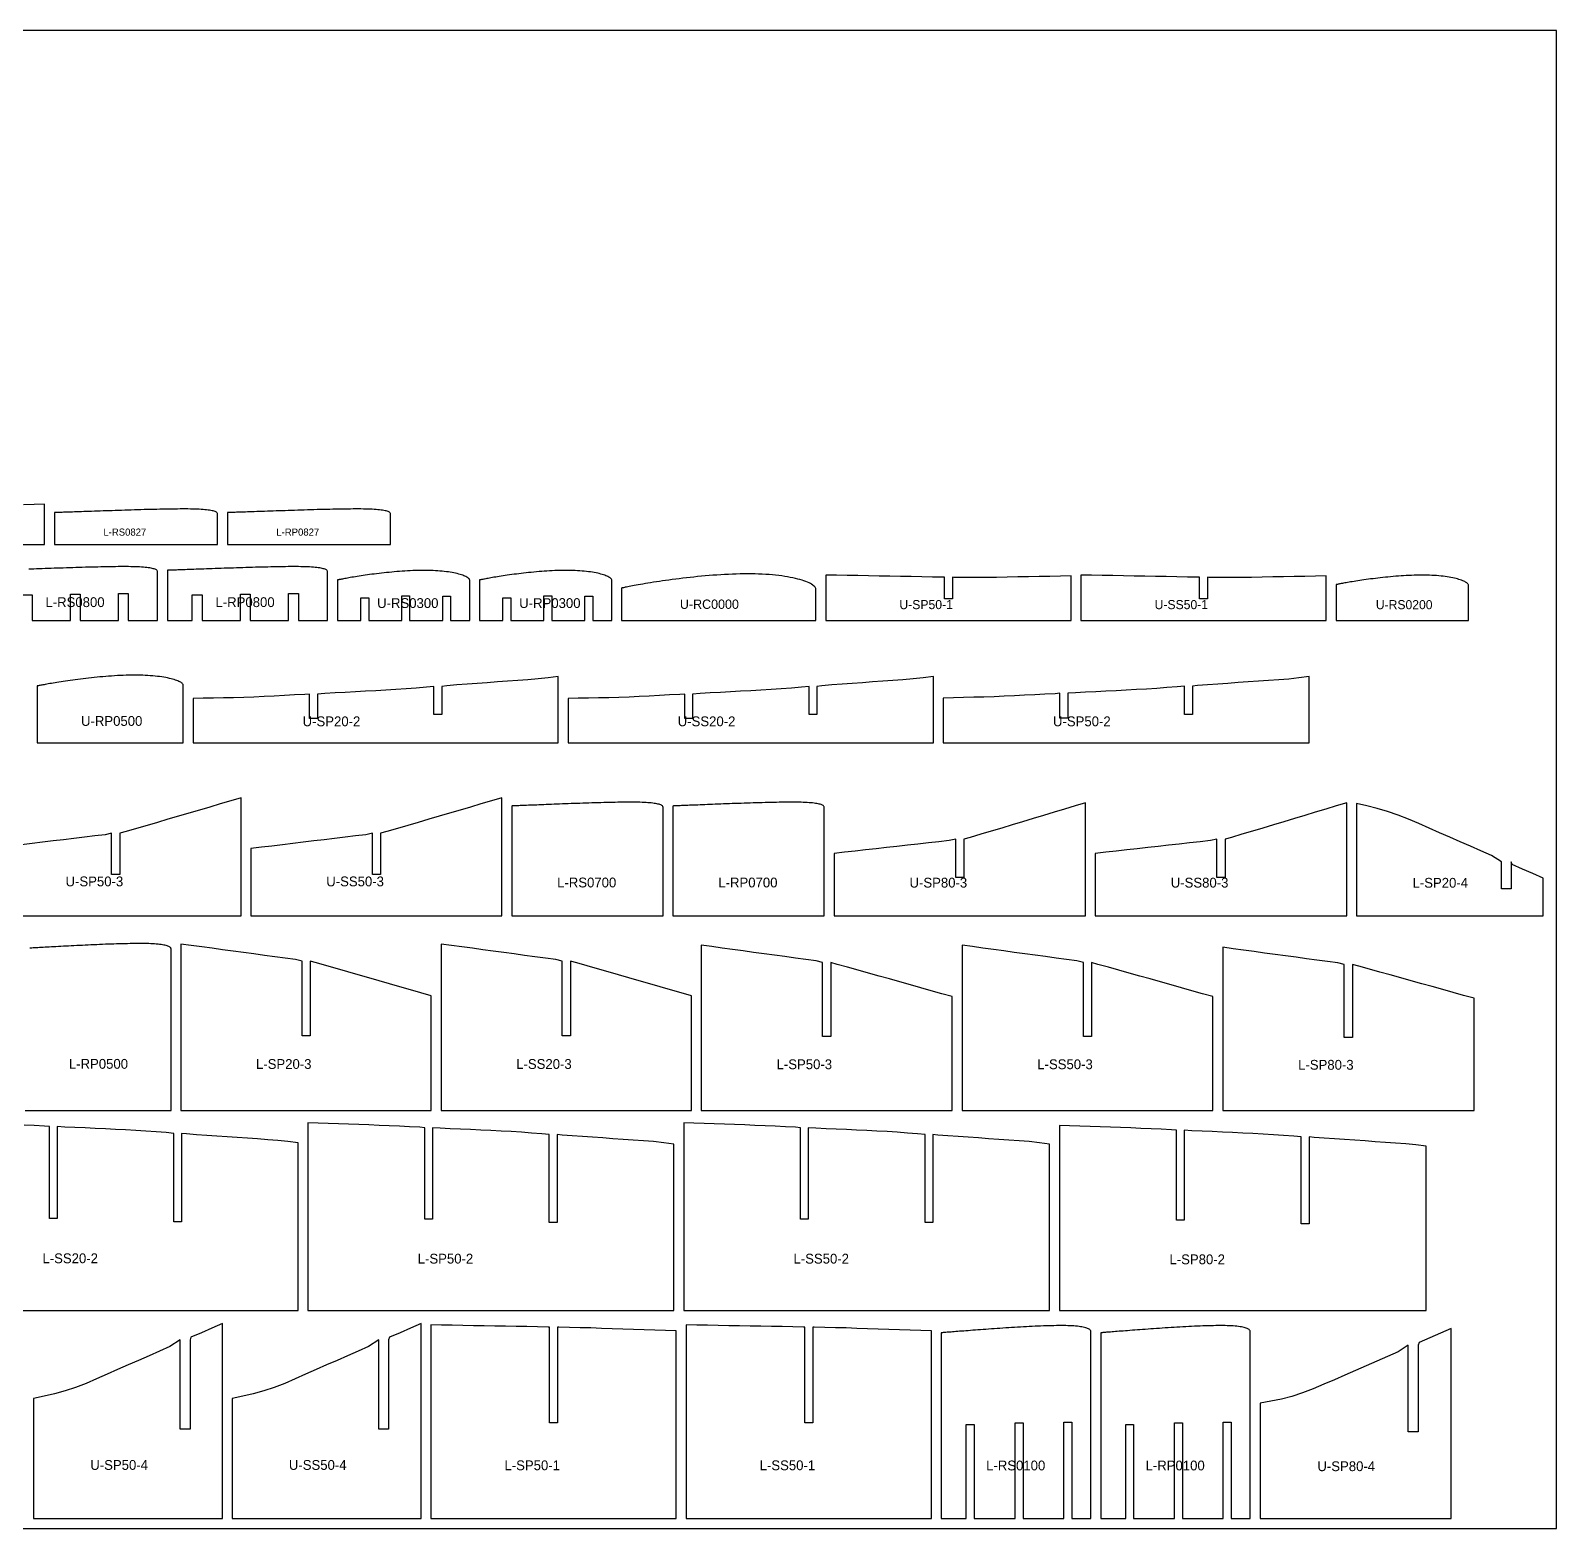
# Model space of a CAD drawing. Header units: millimetres. Extents: x 0 to 2440, y 0 to 1220.
# Drawn here: x 1197 to 2440, y 0 to 1220 of the extents above; entities that cross this region are included whole.
import ezdxf

# ---------------------------------------------------------------- set-up
doc = ezdxf.new("R2010")
doc.units = ezdxf.units.MM
for name, color, linetype in [('CUT', 7, 'CONTINUOUS'), ('LABEL', 1, 'CONTINUOUS'), ('SHEET', 8, 'CONTINUOUS')]:
    doc.layers.add(name, color=color, linetype=linetype)

msp = doc.modelspace()

# ---------------------------------------------------------------- linework, layer by layer
at = {"layer": 'CUT'}
for points in [[(1012.121, 801.355), (1208.833, 801.355), (1208.833, 834.226), (1200.28, 833.998), (1191.727, 833.77)], [(1190.6, 760.341), (1198.711, 760.341), (1198.711, 739.469), (1229.82, 739.469), (1229.82, 761.02), (1237.841, 761.02), (1237.841, 739.469), (1269.04, 739.469), (1269.04, 761.417), (1276.972, 761.417), (1276.972, 739.469), (1300.821, 739.469), (1300.821, 779.378), (1300.737, 779.724), (1300.551, 780.055), (1300.262, 780.369), (1299.873, 780.668), (1299.382, 780.951), (1298.793, 781.218), (1298.104, 781.468), (1297.319, 781.703), (1296.437, 781.921), (1295.461, 782.123), (1294.393, 782.309), (1293.233, 782.479), (1291.985, 782.633), (1290.649, 782.772), (1289.229, 782.894), (1287.726, 783.002), (1286.144, 783.094), (1284.483, 783.172), (1282.748, 783.236), (1280.94, 783.286), (1279.062, 783.324), (1277.118, 783.349), (1275.11, 783.362), (1273.042, 783.365), (1270.915, 783.358), (1268.735, 783.341), (1266.503, 783.316), (1264.223, 783.285), (1261.899, 783.246), (1259.533, 783.203), (1257.131, 783.155), (1254.694, 783.105), (1252.227, 783.051), (1249.734, 782.997), (1247.209, 782.941), (1244.659, 782.88), (1242.093, 782.813), (1239.517, 782.742), (1236.935, 782.666), (1234.349, 782.587), (1231.765, 782.505), (1229.187, 782.421), (1226.617, 782.335), (1224.061, 782.248), (1221.523, 782.16), (1219.006, 782.073), (1216.515, 781.985), (1214.053, 781.899), (1211.624, 781.813), (1209.233, 781.728), (1206.882, 781.645), (1204.576, 781.563), (1202.318, 781.484), (1200.113, 781.406), (1197.963, 781.33), (1195.871, 781.256)], [(1164.579, 498.977), (1368.885, 498.977), (1368.885, 595.038), (1360.372, 592.556), (1351.859, 590.069), (1343.347, 587.581), (1334.834, 585.09), (1326.321, 582.594), (1317.808, 580.098), (1309.296, 577.597), (1300.783, 575.102), (1292.27, 572.618), (1283.757, 570.131), (1275.245, 567.643), (1270.055, 566.257), (1270.055, 532.617), (1263.41, 532.617), (1263.41, 566.257), (1258.219, 565.056), (1249.707, 564.037), (1241.194, 563.016), (1232.681, 561.992), (1224.168, 560.967), (1215.656, 559.939), (1207.143, 558.909), (1198.63, 557.878), (1190.118, 556.843)], [(1192.911, 340.403), (1311.788, 340.403), (1311.788, 472.079), (1311.705, 472.443), (1311.529, 472.792), (1311.261, 473.124), (1310.9, 473.441), (1310.448, 473.743), (1309.906, 474.028), (1309.274, 474.296), (1308.554, 474.549), (1307.747, 474.785), (1306.854, 475.005), (1305.877, 475.208), (1304.818, 475.395), (1303.678, 475.565), (1302.46, 475.719), (1301.165, 475.857), (1299.795, 475.978), (1298.352, 476.084), (1296.839, 476.174), (1295.259, 476.249), (1293.613, 476.309), (1291.903, 476.355), (1290.134, 476.387), (1288.307, 476.406), (1286.424, 476.412), (1284.49, 476.407), (1282.506, 476.392), (1280.476, 476.366), (1278.403, 476.332), (1276.289, 476.289), (1274.138, 476.239), (1271.953, 476.183), (1269.737, 476.122), (1267.493, 476.057), (1265.226, 475.989), (1262.928, 475.918), (1260.606, 475.839), (1258.271, 475.755), (1255.926, 475.664), (1253.574, 475.568), (1251.22, 475.467), (1248.867, 475.363), (1246.519, 475.256), (1244.18, 475.147), (1241.852, 475.035), (1239.541, 474.923), (1237.249, 474.809), (1234.979, 474.695), (1232.737, 474.582), (1230.525, 474.469), (1228.346, 474.357), (1226.205, 474.246), (1224.104, 474.137), (1222.047, 474.029), (1220.037, 473.924), (1218.078, 473.821), (1216.172, 473.72), (1214.323, 473.622), (1212.534, 473.526), (1210.807, 473.434), (1209.146, 473.344), (1207.552, 473.258), (1206.03, 473.176), (1204.58, 473.096), (1203.206, 473.021), (1201.909, 472.949), (1200.692, 472.882), (1199.557, 472.819), (1198.506, 472.76), (1197.541, 472.705), (1196.662, 472.655)], [(1117.825, 177.56), (1415.267, 177.56), (1415.267, 314.009), (1407.004, 315.057), (1398.742, 316.05), (1390.48, 316.66), (1382.217, 317.243), (1373.955, 317.825), (1365.693, 318.408), (1357.431, 318.989), (1349.168, 319.57), (1340.906, 320.151), (1332.644, 320.721), (1324.382, 321.291), (1320.373, 321.787), (1320.373, 249.674), (1313.992, 249.674), (1313.992, 321.787), (1307.857, 322.431), (1299.595, 323), (1291.332, 323.569), (1283.07, 324.125), (1274.808, 324.568), (1266.546, 324.992), (1258.283, 325.385), (1250.021, 325.777), (1241.759, 326.169), (1233.497, 326.561), (1225.234, 326.953), (1219.099, 327.395), (1219.099, 252.478), (1212.718, 252.478), (1212.718, 327.395), (1208.71, 327.737), (1200.447, 328.129), (1192.185, 328.521)]]:
    msp.add_lwpolyline(points, dxfattribs=at)
for points in [[(1216.833, 801.355), (1349.678, 801.355), (1349.678, 826.355), (1349.593, 826.703), (1349.404, 827.034), (1349.11, 827.35), (1348.714, 827.649), (1348.215, 827.932), (1347.615, 828.2), (1346.914, 828.45), (1346.115, 828.685), (1345.217, 828.903), (1344.224, 829.105), (1343.136, 829.29), (1341.955, 829.46), (1340.684, 829.613), (1339.325, 829.75), (1337.879, 829.872), (1336.349, 829.978), (1334.737, 830.069), (1333.046, 830.146), (1331.279, 830.209), (1329.438, 830.258), (1327.526, 830.294), (1325.546, 830.317), (1323.501, 830.329), (1321.395, 830.33), (1319.229, 830.322), (1317.009, 830.304), (1314.736, 830.278), (1312.414, 830.245), (1310.047, 830.206), (1307.638, 830.162), (1305.191, 830.113), (1302.71, 830.062), (1300.197, 830.008), (1297.658, 829.954), (1295.087, 829.898), (1292.49, 829.836), (1289.878, 829.77), (1287.254, 829.698), (1284.624, 829.622), (1281.992, 829.543), (1279.36, 829.461), (1276.735, 829.378), (1274.118, 829.292), (1271.516, 829.206), (1268.931, 829.119), (1266.368, 829.032), (1263.831, 828.945), (1261.325, 828.859), (1258.851, 828.774), (1256.416, 828.69), (1254.023, 828.608), (1251.675, 828.527), (1249.376, 828.448), (1247.13, 828.371), (1244.941, 828.297), (1242.812, 828.224), (1240.746, 828.154), (1238.747, 828.086), (1236.818, 828.021), (1234.962, 827.958), (1233.182, 827.898), (1231.481, 827.84), (1229.862, 827.785), (1228.327, 827.733), (1226.879, 827.683), (1225.52, 827.637), (1224.253, 827.593), (1223.079, 827.553), (1222.001, 827.516), (1221.02, 827.481), (1220.138, 827.451), (1219.356, 827.423), (1218.676, 827.399), (1218.099, 827.379), (1217.625, 827.362), (1217.255, 827.349), (1216.991, 827.34), (1216.833, 827.334)], [(1357.678, 801.355), (1490.524, 801.355), (1490.524, 826.355), (1490.439, 826.703), (1490.249, 827.034), (1489.956, 827.35), (1489.56, 827.649), (1489.061, 827.932), (1488.46, 828.2), (1487.76, 828.45), (1486.96, 828.685), (1486.063, 828.903), (1485.069, 829.105), (1483.982, 829.29), (1482.801, 829.46), (1481.53, 829.613), (1480.17, 829.75), (1478.724, 829.872), (1477.194, 829.978), (1475.583, 830.069), (1473.892, 830.146), (1472.125, 830.209), (1470.284, 830.258), (1468.372, 830.294), (1466.392, 830.317), (1464.347, 830.329), (1462.24, 830.33), (1460.075, 830.322), (1457.854, 830.304), (1455.581, 830.278), (1453.259, 830.245), (1450.892, 830.206), (1448.484, 830.162), (1446.037, 830.113), (1443.555, 830.062), (1441.043, 830.008), (1438.504, 829.954), (1435.933, 829.898), (1433.335, 829.836), (1430.723, 829.77), (1428.1, 829.698), (1425.47, 829.622), (1422.837, 829.543), (1420.206, 829.461), (1417.58, 829.378), (1414.964, 829.292), (1412.362, 829.206), (1409.777, 829.119), (1407.214, 829.032), (1404.677, 828.945), (1402.17, 828.859), (1399.697, 828.774), (1397.262, 828.69), (1394.868, 828.608), (1392.52, 828.527), (1390.222, 828.448), (1387.976, 828.371), (1385.787, 828.297), (1383.657, 828.224), (1381.591, 828.154), (1379.592, 828.086), (1377.663, 828.021), (1375.807, 827.958), (1374.027, 827.898), (1372.327, 827.84), (1370.707, 827.785), (1369.173, 827.733), (1367.725, 827.683), (1366.366, 827.637), (1365.099, 827.593), (1363.925, 827.553), (1362.847, 827.516), (1361.866, 827.481), (1360.984, 827.451), (1360.202, 827.423), (1359.522, 827.399), (1358.944, 827.379), (1358.47, 827.362), (1358.101, 827.349), (1357.837, 827.34), (1357.678, 827.334)], [(1308.821, 739.469), (1329.065, 739.469), (1329.065, 760.341), (1337.176, 760.341), (1337.176, 739.469), (1368.286, 739.469), (1368.286, 761.02), (1376.307, 761.02), (1376.307, 739.469), (1407.505, 739.469), (1407.505, 761.417), (1415.438, 761.417), (1415.438, 739.469), (1439.287, 739.469), (1439.287, 779.378), (1439.202, 779.724), (1439.016, 780.055), (1438.728, 780.369), (1438.338, 780.668), (1437.848, 780.951), (1437.258, 781.218), (1436.569, 781.468), (1435.784, 781.703), (1434.902, 781.921), (1433.926, 782.123), (1432.858, 782.309), (1431.698, 782.479), (1430.45, 782.633), (1429.115, 782.772), (1427.694, 782.894), (1426.192, 783.002), (1424.609, 783.094), (1422.948, 783.172), (1421.213, 783.236), (1419.405, 783.286), (1417.528, 783.324), (1415.584, 783.349), (1413.576, 783.362), (1411.507, 783.365), (1409.381, 783.358), (1407.2, 783.341), (1404.968, 783.316), (1402.688, 783.285), (1400.364, 783.246), (1397.999, 783.203), (1395.596, 783.155), (1393.159, 783.105), (1390.693, 783.051), (1388.199, 782.997), (1385.674, 782.941), (1383.124, 782.88), (1380.559, 782.813), (1377.983, 782.742), (1375.4, 782.666), (1372.815, 782.587), (1370.23, 782.505), (1367.652, 782.421), (1365.083, 782.335), (1362.527, 782.248), (1359.988, 782.16), (1357.472, 782.073), (1354.98, 781.985), (1352.518, 781.899), (1350.089, 781.813), (1347.698, 781.728), (1345.347, 781.645), (1343.041, 781.563), (1340.784, 781.484), (1338.578, 781.406), (1336.428, 781.33), (1334.337, 781.256), (1332.308, 781.185), (1330.345, 781.116), (1328.45, 781.05), (1326.627, 780.986), (1324.879, 780.924), (1323.208, 780.866), (1321.618, 780.81), (1320.111, 780.756), (1318.689, 780.706), (1317.354, 780.659), (1316.11, 780.614), (1314.957, 780.573), (1313.898, 780.535), (1312.934, 780.5), (1312.068, 780.469), (1311.3, 780.441), (1310.632, 780.416), (1310.065, 780.395), (1309.599, 780.378), (1309.237, 780.365), (1308.977, 780.355), (1308.821, 780.35)], [(1447.287, 739.469), (1466.319, 739.469), (1466.319, 757.882), (1472.724, 757.882), (1472.724, 739.469), (1499.706, 739.469), (1499.706, 759.631), (1506.098, 759.631), (1506.098, 739.469), (1533.092, 739.469), (1533.092, 759.335), (1539.472, 759.335), (1539.472, 739.469), (1554.994, 739.469), (1554.994, 771.981), (1554.989, 772.339), (1554.898, 772.701), (1554.72, 773.064), (1554.457, 773.429), (1554.108, 773.796), (1553.674, 774.164), (1553.156, 774.531), (1552.553, 774.897), (1551.868, 775.261), (1551.1, 775.621), (1550.251, 775.978), (1549.322, 776.328), (1548.314, 776.672), (1547.23, 777.007), (1546.07, 777.333), (1544.837, 777.648), (1543.532, 777.951), (1542.158, 778.24), (1540.716, 778.515), (1539.21, 778.773), (1537.641, 779.015), (1536.012, 779.238), (1534.326, 779.442), (1532.585, 779.626), (1530.793, 779.789), (1528.953, 779.93), (1527.068, 780.05), (1525.14, 780.146), (1523.173, 780.22), (1521.171, 780.27), (1519.137, 780.297), (1517.074, 780.301), (1514.986, 780.281), (1512.876, 780.238), (1510.756, 780.174), (1508.629, 780.092), (1506.49, 779.993), (1504.343, 779.88), (1502.192, 779.751), (1500.039, 779.609), (1497.889, 779.453), (1495.745, 779.285), (1493.609, 779.105), (1491.487, 778.915), (1489.38, 778.714), (1487.293, 778.504), (1485.228, 778.286), (1483.19, 778.06), (1481.18, 777.828), (1479.203, 777.59), (1477.261, 777.348), (1475.358, 777.102), (1473.496, 776.854), (1471.679, 776.603), (1469.908, 776.352), (1468.188, 776.101), (1466.521, 775.851), (1464.908, 775.603), (1463.354, 775.358), (1461.859, 775.118), (1460.427, 774.882), (1459.059, 774.652), (1457.759, 774.43), (1456.526, 774.215), (1455.365, 774.009), (1454.276, 773.813), (1453.26, 773.627), (1452.321, 773.453), (1451.458, 773.291), (1450.673, 773.142), (1449.968, 773.006), (1449.344, 772.885), (1448.8, 772.779), (1448.339, 772.689), (1447.961, 772.614), (1447.666, 772.555), (1447.455, 772.513), (1447.329, 772.488), (1447.287, 772.479)], [(1562.994, 739.469), (1582.027, 739.469), (1582.027, 757.882), (1588.432, 757.882), (1588.432, 739.469), (1615.414, 739.469), (1615.414, 759.631), (1621.806, 759.631), (1621.806, 739.469), (1648.799, 739.469), (1648.799, 759.335), (1655.18, 759.335), (1655.18, 739.469), (1670.702, 739.469), (1670.702, 771.981), (1670.697, 772.339), (1670.605, 772.701), (1670.428, 773.064), (1670.165, 773.429), (1669.816, 773.796), (1669.382, 774.164), (1668.864, 774.531), (1668.261, 774.897), (1667.576, 775.261), (1666.808, 775.621), (1665.959, 775.978), (1665.03, 776.328), (1664.022, 776.672), (1662.938, 777.007), (1661.778, 777.333), (1660.545, 777.648), (1659.24, 777.951), (1657.866, 778.24), (1656.424, 778.515), (1654.918, 778.773), (1653.349, 779.015), (1651.72, 779.238), (1650.034, 779.442), (1648.293, 779.626), (1646.501, 779.789), (1644.661, 779.93), (1642.776, 780.05), (1640.848, 780.146), (1638.881, 780.22), (1636.879, 780.27), (1634.845, 780.297), (1632.782, 780.301), (1630.694, 780.281), (1628.583, 780.238), (1626.464, 780.174), (1624.337, 780.092), (1622.198, 779.993), (1620.051, 779.88), (1617.9, 779.751), (1615.747, 779.609), (1613.597, 779.453), (1611.453, 779.285), (1609.317, 779.105), (1607.195, 778.915), (1605.088, 778.714), (1603.001, 778.504), (1600.936, 778.286), (1598.897, 778.06), (1596.888, 777.828), (1594.911, 777.59), (1592.969, 777.348), (1591.066, 777.102), (1589.204, 776.854), (1587.387, 776.603), (1585.616, 776.352), (1583.896, 776.101), (1582.229, 775.851), (1580.616, 775.603), (1579.062, 775.358), (1577.567, 775.118), (1576.135, 774.882), (1574.767, 774.652), (1573.467, 774.43), (1572.234, 774.215), (1571.073, 774.009), (1569.984, 773.813), (1568.968, 773.627), (1568.029, 773.453), (1567.166, 773.291), (1566.381, 773.142), (1565.676, 773.006), (1565.051, 772.885), (1564.508, 772.779), (1564.047, 772.689), (1563.669, 772.614), (1563.374, 772.555), (1563.163, 772.513), (1563.037, 772.488), (1562.994, 772.479)], [(1678.702, 739.469), (1836.964, 739.469), (1836.964, 764.432), (1836.962, 764.991), (1836.834, 765.555), (1836.579, 766.122), (1836.198, 766.691), (1835.692, 767.263), (1835.06, 767.835), (1834.303, 768.407), (1833.423, 768.977), (1832.42, 769.544), (1831.297, 770.106), (1830.053, 770.66), (1828.692, 771.206), (1827.216, 771.742), (1825.626, 772.264), (1823.925, 772.772), (1822.115, 773.264), (1820.2, 773.736), (1818.183, 774.188), (1816.066, 774.617), (1813.854, 775.022), (1811.549, 775.4), (1809.156, 775.751), (1806.679, 776.072), (1804.121, 776.363), (1801.487, 776.622), (1798.782, 776.849), (1796.01, 777.041), (1793.176, 777.199), (1790.284, 777.322), (1787.34, 777.41), (1784.348, 777.462), (1781.314, 777.479), (1778.243, 777.46), (1775.139, 777.406), (1772.023, 777.319), (1768.895, 777.205), (1765.751, 777.067), (1762.594, 776.905), (1759.431, 776.721), (1756.266, 776.515), (1753.104, 776.289), (1749.951, 776.043), (1746.811, 775.78), (1743.69, 775.5), (1740.592, 775.204), (1737.523, 774.895), (1734.487, 774.573), (1731.49, 774.239), (1728.535, 773.896), (1725.628, 773.544), (1722.773, 773.185), (1719.974, 772.82), (1717.237, 772.45), (1714.564, 772.078), (1711.962, 771.704), (1709.432, 771.331), (1706.98, 770.958), (1704.61, 770.589), (1702.324, 770.224), (1700.127, 769.865), (1698.021, 769.513), (1696.01, 769.171), (1694.098, 768.838), (1692.286, 768.517), (1690.579, 768.209), (1688.977, 767.916), (1687.485, 767.639), (1686.103, 767.378), (1684.835, 767.136), (1683.681, 766.913), (1682.645, 766.71), (1681.726, 766.529), (1680.928, 766.37), (1680.25, 766.235), (1679.694, 766.123), (1679.261, 766.035), (1678.951, 765.972), (1678.765, 765.934), (1678.702, 765.921)], [(1844.964, 739.469), (2044.769, 739.469), (2044.769, 775.782), (2036.082, 775.616), (2027.395, 775.45), (2018.708, 775.285), (2010.021, 775.119), (2001.333, 774.952), (1992.646, 774.785), (1983.959, 774.619), (1975.272, 774.452), (1966.585, 774.418), (1957.898, 774.442), (1949.21, 774.601), (1948.116, 774.681), (1948.116, 757.075), (1941.618, 757.075), (1941.618, 774.681), (1940.523, 774.761), (1931.836, 774.921), (1923.149, 775.082), (1914.462, 775.244), (1905.775, 775.406), (1897.087, 775.568), (1888.4, 775.73), (1879.713, 775.892), (1871.026, 776.056), (1862.339, 776.22), (1853.652, 776.384), (1844.964, 776.55)], [(2052.769, 739.469), (2252.574, 739.469), (2252.574, 775.782), (2243.887, 775.616), (2235.2, 775.45), (2226.513, 775.285), (2217.825, 775.119), (2209.138, 774.952), (2200.451, 774.785), (2191.764, 774.619), (2183.077, 774.452), (2174.39, 774.418), (2165.702, 774.442), (2157.015, 774.601), (2155.921, 774.681), (2155.921, 757.075), (2149.422, 757.075), (2149.422, 774.681), (2148.328, 774.761), (2139.641, 774.921), (2130.954, 775.082), (2122.267, 775.244), (2113.579, 775.406), (2104.892, 775.568), (2096.205, 775.73), (2087.518, 775.892), (2078.831, 776.056), (2070.144, 776.22), (2061.456, 776.384), (2052.769, 776.55)], [(2260.574, 739.469), (2368.36, 739.469), (2368.36, 767.842), (2368.356, 768.209), (2368.267, 768.578), (2368.091, 768.949), (2367.83, 769.323), (2367.483, 769.698), (2367.051, 770.074), (2366.534, 770.45), (2365.933, 770.824), (2365.248, 771.197), (2364.481, 771.567), (2363.633, 771.932), (2362.705, 772.292), (2361.699, 772.645), (2360.615, 772.989), (2359.456, 773.324), (2358.223, 773.648), (2356.918, 773.96), (2355.544, 774.258), (2354.102, 774.542), (2352.595, 774.809), (2351.026, 775.059), (2349.396, 775.291), (2347.709, 775.503), (2345.968, 775.695), (2344.175, 775.866), (2342.333, 776.016), (2340.446, 776.143), (2338.517, 776.247), (2336.549, 776.328), (2334.545, 776.385), (2332.508, 776.419), (2330.443, 776.43), (2328.353, 776.416), (2326.24, 776.38), (2324.119, 776.321), (2321.989, 776.244), (2319.848, 776.152), (2317.699, 776.043), (2315.545, 775.92), (2313.391, 775.782), (2311.238, 775.631), (2309.091, 775.468), (2306.953, 775.292), (2304.828, 775.106), (2302.719, 774.909), (2300.63, 774.702), (2298.563, 774.488), (2296.522, 774.266), (2294.51, 774.037), (2292.53, 773.802), (2290.586, 773.563), (2288.68, 773.32), (2286.816, 773.074), (2284.997, 772.826), (2283.224, 772.577), (2281.502, 772.328), (2279.832, 772.08), (2278.218, 771.834), (2276.661, 771.59), (2275.165, 771.351), (2273.731, 771.117), (2272.362, 770.889), (2271.059, 770.667), (2269.826, 770.453), (2268.663, 770.248), (2267.572, 770.053), (2266.556, 769.868), (2265.615, 769.695), (2264.751, 769.533), (2263.965, 769.385), (2263.259, 769.25), (2262.634, 769.129), (2262.09, 769.024), (2261.628, 768.933), (2261.249, 768.859), (2260.954, 768.8), (2260.743, 768.758), (2260.616, 768.733), (2260.574, 768.725)], [(1202.79, 639.893), (1321.715, 639.893), (1321.715, 686.5), (1321.703, 686.873), (1321.597, 687.249), (1321.396, 687.627), (1321.1, 688.007), (1320.71, 688.388), (1320.226, 688.769), (1319.649, 689.15), (1318.979, 689.53), (1318.218, 689.907), (1317.366, 690.281), (1316.424, 690.65), (1315.395, 691.012), (1314.279, 691.367), (1313.078, 691.713), (1311.794, 692.048), (1310.43, 692.372), (1308.987, 692.682), (1307.467, 692.978), (1305.874, 693.258), (1304.209, 693.521), (1302.475, 693.766), (1300.676, 693.99), (1298.813, 694.194), (1296.892, 694.377), (1294.913, 694.537), (1292.882, 694.674), (1290.8, 694.787), (1288.673, 694.876), (1286.503, 694.94), (1284.293, 694.98), (1282.049, 694.994), (1279.773, 694.982), (1277.469, 694.946), (1275.142, 694.885), (1272.804, 694.8), (1270.456, 694.697), (1268.097, 694.577), (1265.728, 694.441), (1263.354, 694.289), (1260.979, 694.121), (1258.607, 693.94), (1256.242, 693.746), (1253.886, 693.539), (1251.544, 693.32), (1249.221, 693.091), (1246.918, 692.853), (1244.641, 692.606), (1242.392, 692.351), (1240.175, 692.089), (1237.994, 691.822), (1235.853, 691.55), (1233.753, 691.274), (1231.7, 690.995), (1229.695, 690.715), (1227.742, 690.435), (1225.845, 690.155), (1224.006, 689.876), (1222.227, 689.601), (1220.512, 689.328), (1218.864, 689.061), (1217.284, 688.799), (1215.776, 688.545), (1214.341, 688.298), (1212.982, 688.06), (1211.701, 687.832), (1210.499, 687.615), (1209.38, 687.409), (1208.343, 687.217), (1207.391, 687.038), (1206.526, 686.873), (1205.748, 686.724), (1205.059, 686.591), (1204.46, 686.473), (1203.951, 686.373), (1203.534, 686.291), (1203.209, 686.226), (1202.977, 686.18), (1202.837, 686.152), (1202.79, 686.143)], [(1329.715, 639.893), (1627.157, 639.893), (1627.157, 693.844), (1618.895, 692.852), (1610.632, 691.905), (1602.37, 691.271), (1594.108, 690.66), (1585.846, 690.048), (1577.583, 689.435), (1569.321, 688.822), (1561.059, 688.208), (1552.796, 687.594), (1544.534, 686.967), (1536.272, 686.339), (1532.263, 685.791), (1532.263, 662.842), (1525.883, 662.842), (1525.883, 685.791), (1519.747, 685.082), (1511.485, 684.453), (1503.223, 683.824), (1494.96, 683.207), (1486.698, 682.721), (1478.436, 682.256), (1470.173, 681.828), (1461.911, 681.399), (1453.649, 680.969), (1445.387, 680.54), (1437.124, 680.11), (1430.989, 679.625), (1430.989, 659.759), (1424.608, 659.759), (1424.608, 679.625), (1420.6, 679.25), (1412.337, 678.82), (1404.075, 678.389), (1395.813, 677.959), (1387.551, 677.528), (1379.288, 677.109), (1371.026, 676.727), (1362.764, 676.498), (1354.501, 676.403), (1346.239, 676.307), (1337.977, 676.208), (1329.715, 676.098)], [(1635.157, 639.893), (1932.599, 639.893), (1932.599, 693.844), (1924.337, 692.852), (1916.075, 691.905), (1907.813, 691.271), (1899.55, 690.66), (1891.288, 690.048), (1883.026, 689.435), (1874.763, 688.822), (1866.501, 688.208), (1858.239, 687.594), (1849.977, 686.967), (1841.714, 686.339), (1837.705, 685.791), (1837.705, 662.842), (1831.325, 662.842), (1831.325, 685.791), (1825.19, 685.082), (1816.927, 684.453), (1808.665, 683.824), (1800.403, 683.207), (1792.14, 682.721), (1783.878, 682.256), (1775.616, 681.828), (1767.354, 681.399), (1759.091, 680.969), (1750.829, 680.54), (1742.567, 680.11), (1736.431, 679.625), (1736.431, 659.759), (1730.051, 659.759), (1730.051, 679.625), (1726.042, 679.25), (1717.78, 678.82), (1709.518, 678.389), (1701.255, 677.959), (1692.993, 677.528), (1684.731, 677.109), (1676.468, 676.727), (1668.206, 676.498), (1659.944, 676.403), (1651.682, 676.307), (1643.419, 676.208), (1635.157, 676.098)], [(1940.599, 639.893), (2238.599, 639.893), (2238.599, 693.779), (2230.321, 692.742), (2222.043, 691.76), (2213.765, 691.162), (2205.488, 690.592), (2197.21, 690.021), (2188.932, 689.449), (2180.654, 688.878), (2172.377, 688.306), (2164.099, 687.734), (2155.821, 687.153), (2147.543, 686.572), (2143.527, 686.065), (2143.527, 662.979), (2137.135, 662.979), (2137.135, 686.065), (2130.988, 685.408), (2122.71, 684.824), (2114.432, 684.241), (2106.155, 683.668), (2097.877, 683.206), (2089.599, 682.76), (2081.321, 682.346), (2073.044, 681.932), (2064.766, 681.517), (2056.488, 681.102), (2048.21, 680.687), (2042.063, 680.218), (2042.063, 660.056), (2035.671, 660.056), (2035.671, 680.218), (2031.655, 679.856), (2023.377, 679.44), (2015.099, 679.024), (2006.821, 678.608), (1998.544, 678.191), (1990.266, 677.782), (1981.988, 677.398), (1973.71, 677.115), (1965.433, 676.927), (1957.155, 676.738), (1948.877, 676.548), (1940.599, 676.345)], [(1376.885, 498.977), (1581.19, 498.977), (1581.19, 595.038), (1572.677, 592.556), (1564.165, 590.069), (1555.652, 587.581), (1547.139, 585.09), (1538.626, 582.594), (1530.114, 580.098), (1521.601, 577.597), (1513.088, 575.102), (1504.576, 572.618), (1496.063, 570.131), (1487.55, 567.643), (1482.36, 566.257), (1482.36, 532.617), (1475.715, 532.617), (1475.715, 566.257), (1470.525, 565.056), (1462.012, 564.037), (1453.499, 563.016), (1444.986, 561.992), (1436.474, 560.967), (1427.961, 559.939), (1419.448, 558.909), (1410.936, 557.878), (1402.423, 556.843), (1393.91, 555.807), (1385.397, 554.769), (1376.885, 553.727)], [(1589.19, 498.977), (1712.466, 498.977), (1712.466, 587.454), (1712.385, 587.798), (1712.207, 588.127), (1711.933, 588.441), (1711.564, 588.739), (1711.099, 589.022), (1710.541, 589.29), (1709.889, 589.542), (1709.146, 589.778), (1708.312, 589.999), (1707.389, 590.204), (1706.379, 590.393), (1705.283, 590.567), (1704.102, 590.725), (1702.84, 590.867), (1701.498, 590.994), (1700.078, 591.106), (1698.583, 591.204), (1697.014, 591.287), (1695.375, 591.356), (1693.667, 591.411), (1691.894, 591.454), (1690.057, 591.484), (1688.161, 591.502), (1686.207, 591.509), (1684.199, 591.507), (1682.139, 591.494), (1680.032, 591.474), (1677.879, 591.445), (1675.684, 591.411), (1673.45, 591.37), (1671.181, 591.325), (1668.88, 591.275), (1666.551, 591.224), (1664.196, 591.17), (1661.811, 591.114), (1659.402, 591.053), (1656.979, 590.986), (1654.545, 590.913), (1652.105, 590.837), (1649.663, 590.757), (1647.221, 590.673), (1644.785, 590.587), (1642.358, 590.5), (1639.943, 590.411), (1637.545, 590.321), (1635.167, 590.231), (1632.813, 590.14), (1630.487, 590.051), (1628.192, 589.961), (1625.932, 589.873), (1623.711, 589.787), (1621.532, 589.701), (1619.398, 589.617), (1617.314, 589.536), (1615.282, 589.456), (1613.306, 589.378), (1611.389, 589.303), (1609.533, 589.229), (1607.743, 589.159), (1606.02, 589.091), (1604.368, 589.025), (1602.789, 588.962), (1601.286, 588.902), (1599.861, 588.845), (1598.517, 588.791), (1597.256, 588.74), (1596.079, 588.692), (1594.99, 588.648), (1593.989, 588.607), (1593.078, 588.569), (1592.259, 588.535), (1591.533, 588.505), (1590.902, 588.478), (1590.366, 588.456), (1589.926, 588.437), (1589.583, 588.423), (1589.337, 588.413), (1589.19, 588.406)], [(1720.466, 498.977), (1843.742, 498.977), (1843.742, 587.454), (1843.661, 587.798), (1843.483, 588.127), (1843.209, 588.441), (1842.84, 588.739), (1842.375, 589.022), (1841.817, 589.29), (1841.165, 589.542), (1840.422, 589.778), (1839.588, 589.999), (1838.665, 590.204), (1837.655, 590.393), (1836.558, 590.567), (1835.378, 590.725), (1834.116, 590.867), (1832.774, 590.994), (1831.354, 591.106), (1829.859, 591.204), (1828.29, 591.287), (1826.65, 591.356), (1824.943, 591.411), (1823.169, 591.454), (1821.333, 591.484), (1819.437, 591.502), (1817.483, 591.509), (1815.475, 591.507), (1813.415, 591.494), (1811.308, 591.474), (1809.155, 591.445), (1806.96, 591.411), (1804.726, 591.37), (1802.457, 591.325), (1800.156, 591.275), (1797.827, 591.224), (1795.472, 591.17), (1793.087, 591.114), (1790.678, 591.053), (1788.254, 590.986), (1785.821, 590.913), (1783.381, 590.837), (1780.938, 590.757), (1778.497, 590.673), (1776.061, 590.587), (1773.634, 590.5), (1771.219, 590.411), (1768.821, 590.321), (1766.443, 590.231), (1764.089, 590.14), (1761.762, 590.051), (1759.468, 589.961), (1757.208, 589.873), (1754.987, 589.787), (1752.808, 589.701), (1750.674, 589.617), (1748.59, 589.536), (1746.558, 589.456), (1744.582, 589.378), (1742.665, 589.303), (1740.809, 589.229), (1739.019, 589.159), (1737.296, 589.091), (1735.644, 589.025), (1734.065, 588.962), (1732.562, 588.902), (1731.137, 588.845), (1729.793, 588.791), (1728.532, 588.74), (1727.355, 588.692), (1726.266, 588.648), (1725.265, 588.607), (1724.354, 588.569), (1723.535, 588.535), (1722.809, 588.505), (1722.178, 588.478), (1721.641, 588.456), (1721.201, 588.437), (1720.859, 588.423), (1720.613, 588.413), (1720.466, 588.406)], [(1851.742, 498.977), (2056.457, 498.977), (2056.457, 591.029), (2047.927, 588.467), (2039.397, 585.9), (2030.868, 583.332), (2022.338, 580.76), (2013.808, 578.185), (2005.278, 575.608), (1996.748, 573.028), (1988.219, 570.457), (1979.689, 567.904), (1971.159, 565.348), (1962.629, 562.791), (1957.429, 561.441), (1957.429, 530.209), (1950.77, 530.209), (1950.77, 561.441), (1945.57, 560.294), (1937.04, 559.346), (1928.51, 558.396), (1919.98, 557.445), (1911.45, 556.492), (1902.921, 555.538), (1894.391, 554.582), (1885.861, 553.624), (1877.331, 552.665), (1868.801, 551.703), (1860.272, 550.741), (1851.742, 549.777)], [(2064.457, 498.977), (2269.172, 498.977), (2269.172, 591.029), (2260.643, 588.467), (2252.113, 585.9), (2243.583, 583.332), (2235.053, 580.76), (2226.523, 578.185), (2217.994, 575.608), (2209.464, 573.028), (2200.934, 570.457), (2192.404, 567.904), (2183.874, 565.348), (2175.345, 562.791), (2170.144, 561.441), (2170.144, 530.209), (2163.486, 530.209), (2163.486, 561.441), (2158.285, 560.294), (2149.755, 559.346), (2141.225, 558.396), (2132.696, 557.445), (2124.166, 556.492), (2115.636, 555.538), (2107.106, 554.582), (2098.576, 553.624), (2090.047, 552.665), (2081.517, 551.703), (2072.987, 550.741), (2064.457, 549.777)], [(2277.172, 498.977), (2429.201, 498.977), (2429.201, 529.69), (2420.755, 533.391), (2412.309, 537.093), (2403.863, 540.795), (2403.086, 542.873), (2403.086, 520.925), (2395.153, 520.925), (2395.153, 542.873), (2386.971, 548.194), (2378.525, 551.893), (2370.079, 555.592), (2361.633, 559.291), (2353.187, 562.987), (2344.741, 566.684), (2336.295, 570.381), (2327.849, 574.077), (2319.403, 577.772), (2310.957, 581.027), (2302.511, 584.007), (2294.065, 586.506), (2285.618, 588.535), (2277.172, 590.553)], [(1319.788, 340.403), (1523.69, 340.403), (1523.69, 433.879), (1515.194, 436.317), (1506.698, 438.754), (1498.202, 441.187), (1489.706, 443.619), (1481.21, 446.048), (1472.714, 448.476), (1464.218, 450.902), (1455.722, 453.322), (1447.226, 455.734), (1438.731, 458.144), (1430.235, 460.552), (1425.055, 462.021), (1425.055, 401.212), (1418.423, 401.212), (1418.423, 462.021), (1413.243, 463.332), (1404.747, 464.486), (1396.251, 465.64), (1387.755, 466.793), (1379.259, 467.945), (1370.763, 469.096), (1362.267, 470.244), (1353.771, 471.393), (1345.275, 472.537), (1336.78, 473.681), (1328.284, 474.821), (1319.788, 475.961)], [(1531.69, 340.403), (1735.592, 340.403), (1735.592, 433.879), (1727.096, 436.317), (1718.6, 438.754), (1710.104, 441.187), (1701.608, 443.619), (1693.112, 446.048), (1684.616, 448.476), (1676.12, 450.902), (1667.624, 453.322), (1659.128, 455.734), (1650.633, 458.144), (1642.137, 460.552), (1636.957, 462.021), (1636.957, 401.212), (1630.325, 401.212), (1630.325, 462.021), (1625.145, 463.332), (1616.649, 464.486), (1608.153, 465.64), (1599.657, 466.793), (1591.161, 467.945), (1582.665, 469.096), (1574.169, 470.244), (1565.673, 471.393), (1557.177, 472.537), (1548.682, 473.681), (1540.186, 474.821), (1531.69, 475.961)], [(1743.592, 340.403), (1947.896, 340.403), (1947.896, 433.173), (1939.383, 435.574), (1930.871, 437.974), (1922.358, 440.373), (1913.845, 442.771), (1905.333, 445.167), (1896.82, 447.564), (1888.307, 449.958), (1879.794, 452.345), (1871.282, 454.716), (1862.769, 457.086), (1854.256, 459.454), (1849.066, 460.919), (1849.066, 400.661), (1842.421, 400.661), (1842.421, 460.919), (1837.231, 462.232), (1828.718, 463.397), (1820.206, 464.563), (1811.693, 465.729), (1803.18, 466.896), (1794.668, 468.063), (1786.155, 469.231), (1777.642, 470.4), (1769.13, 471.568), (1760.617, 472.737), (1752.104, 473.907), (1743.592, 475.077)], [(1955.896, 340.403), (2160.2, 340.403), (2160.2, 433.173), (2151.687, 435.574), (2143.175, 437.974), (2134.662, 440.373), (2126.149, 442.771), (2117.637, 445.167), (2109.124, 447.564), (2100.611, 449.958), (2092.099, 452.345), (2083.586, 454.716), (2075.073, 457.086), (2066.561, 459.454), (2061.37, 460.919), (2061.37, 400.661), (2054.726, 400.661), (2054.726, 460.919), (2049.535, 462.232), (2041.023, 463.397), (2032.51, 464.563), (2023.997, 465.729), (2015.485, 466.896), (2006.972, 468.063), (1998.459, 469.231), (1989.947, 470.4), (1981.434, 471.568), (1972.921, 472.737), (1964.409, 473.907), (1955.896, 475.077)], [(2168.2, 340.403), (2372.914, 340.403), (2372.914, 431.777), (2364.384, 434.164), (2355.854, 436.549), (2347.324, 438.934), (2338.795, 441.318), (2330.265, 443.702), (2321.735, 446.084), (2313.206, 448.466), (2304.676, 450.835), (2296.146, 453.181), (2287.616, 455.527), (2279.087, 457.87), (2273.886, 459.317), (2273.886, 399.86), (2267.228, 399.86), (2267.228, 459.317), (2262.027, 460.613), (2253.497, 461.762), (2244.968, 462.913), (2236.438, 464.064), (2227.908, 465.217), (2219.378, 466.371), (2210.849, 467.526), (2202.319, 468.682), (2193.789, 469.84), (2185.26, 470.998), (2176.73, 472.158), (2168.2, 473.319)], [(1423.267, 177.56), (1721.264, 177.56), (1721.264, 313.117), (1712.987, 314.14), (1704.709, 315.11), (1696.431, 315.719), (1688.153, 316.302), (1679.876, 316.885), (1671.598, 317.468), (1663.32, 318.051), (1655.043, 318.634), (1646.765, 319.218), (1638.487, 319.79), (1630.209, 320.362), (1626.193, 320.861), (1626.193, 249.211), (1619.801, 249.211), (1619.801, 320.861), (1613.654, 321.508), (1605.376, 322.081), (1597.099, 322.654), (1588.821, 323.215), (1580.543, 323.654), (1572.265, 324.074), (1563.988, 324.46), (1555.71, 324.846), (1547.432, 325.232), (1539.155, 325.618), (1530.877, 326.004), (1524.73, 326.44), (1524.73, 252), (1518.338, 252), (1518.338, 326.44), (1514.321, 326.776), (1506.044, 327.163), (1497.766, 327.549), (1489.488, 327.935), (1481.211, 328.322), (1472.933, 328.703), (1464.655, 329.068), (1456.377, 329.364), (1448.1, 329.597), (1439.822, 329.829), (1431.544, 330.061), (1423.267, 330.306)], [(1729.264, 177.56), (2027.262, 177.56), (2027.262, 313.117), (2018.984, 314.14), (2010.707, 315.11), (2002.429, 315.719), (1994.151, 316.302), (1985.873, 316.885), (1977.596, 317.468), (1969.318, 318.051), (1961.04, 318.634), (1952.763, 319.218), (1944.485, 319.79), (1936.207, 320.362), (1932.191, 320.861), (1932.191, 249.211), (1925.799, 249.211), (1925.799, 320.861), (1919.652, 321.508), (1911.374, 322.081), (1903.096, 322.654), (1894.819, 323.215), (1886.541, 323.654), (1878.263, 324.074), (1869.985, 324.46), (1861.708, 324.846), (1853.43, 325.232), (1845.152, 325.618), (1836.875, 326.004), (1830.728, 326.44), (1830.728, 252), (1824.335, 252), (1824.335, 326.44), (1820.319, 326.776), (1812.041, 327.163), (1803.764, 327.549), (1795.486, 327.935), (1787.208, 328.322), (1778.931, 328.703), (1770.653, 329.068), (1762.375, 329.364), (1754.097, 329.597), (1745.82, 329.829), (1737.542, 330.061), (1729.264, 330.306)], [(2035.262, 177.56), (2333.853, 177.56), (2333.853, 311.345), (2325.559, 312.348), (2317.265, 313.3), (2308.971, 313.894), (2300.676, 314.462), (2292.382, 315.031), (2284.088, 315.6), (2275.794, 316.17), (2267.5, 316.74), (2259.205, 317.31), (2250.911, 317.873), (2242.617, 318.436), (2238.593, 318.927), (2238.593, 248.244), (2232.188, 248.244), (2232.188, 318.927), (2226.029, 319.564), (2217.734, 320.128), (2209.44, 320.693), (2201.146, 321.246), (2192.852, 321.675), (2184.558, 322.085), (2176.263, 322.46), (2167.969, 322.836), (2159.675, 323.212), (2151.381, 323.588), (2143.087, 323.964), (2136.927, 324.388), (2136.927, 250.974), (2130.522, 250.974), (2130.522, 324.388), (2126.498, 324.716), (2118.204, 325.092), (2109.91, 325.469), (2101.616, 325.846), (2093.321, 326.223), (2085.027, 326.594), (2076.733, 326.949), (2068.439, 327.234), (2060.145, 327.453), (2051.85, 327.672), (2043.556, 327.893), (2035.262, 328.134)], [(1199.899, 8), (1353.625, 8), (1353.625, 166.964), (1345.085, 163.215), (1336.544, 159.466), (1328.004, 155.715), (1327.218, 153.608), (1327.218, 80.804), (1319.197, 80.804), (1319.197, 153.608), (1310.923, 148.21), (1302.383, 144.456), (1293.843, 140.702), (1285.302, 136.947), (1276.762, 133.19), (1268.222, 129.432), (1259.681, 125.674), (1251.141, 121.915), (1242.601, 118.154), (1234.06, 114.91), (1225.52, 111.987), (1216.98, 109.623), (1208.44, 107.788), (1199.899, 105.942)], [(1361.625, 8), (1515.351, 8), (1515.351, 166.964), (1506.81, 163.215), (1498.27, 159.466), (1489.73, 155.715), (1488.944, 153.608), (1488.944, 80.804), (1480.923, 80.804), (1480.923, 153.608), (1472.649, 148.21), (1464.109, 144.456), (1455.568, 140.702), (1447.028, 136.947), (1438.488, 133.19), (1429.947, 129.432), (1421.407, 125.674), (1412.867, 121.915), (1404.326, 118.154), (1395.786, 114.91), (1387.246, 111.987), (1378.705, 109.623), (1370.165, 107.788), (1361.625, 105.942)], [(1523.351, 8), (1723.165, 8), (1723.165, 160.952), (1714.478, 161.245), (1705.79, 161.539), (1697.102, 161.833), (1688.415, 162.126), (1679.727, 162.42), (1671.04, 162.714), (1662.352, 163.008), (1653.664, 163.302), (1644.977, 163.54), (1636.289, 163.753), (1627.602, 163.909), (1626.507, 163.987), (1626.507, 85.994), (1620.008, 85.994), (1620.008, 163.987), (1618.914, 164.066), (1610.226, 164.222), (1601.539, 164.379), (1592.851, 164.537), (1584.164, 164.695), (1575.476, 164.852), (1566.788, 165.01), (1558.101, 165.168), (1549.413, 165.327), (1540.726, 165.486), (1532.038, 165.645), (1523.351, 165.804)], [(1731.165, 8), (1930.98, 8), (1930.98, 160.952), (1922.292, 161.245), (1913.605, 161.539), (1904.917, 161.833), (1896.229, 162.126), (1887.542, 162.42), (1878.854, 162.714), (1870.167, 163.008), (1861.479, 163.302), (1852.792, 163.54), (1844.104, 163.753), (1835.416, 163.909), (1834.322, 163.987), (1834.322, 85.994), (1827.823, 85.994), (1827.823, 163.987), (1826.729, 164.066), (1818.041, 164.222), (1809.354, 164.379), (1800.666, 164.537), (1791.978, 164.695), (1783.291, 164.852), (1774.603, 165.01), (1765.916, 165.168), (1757.228, 165.327), (1748.54, 165.486), (1739.853, 165.645), (1731.165, 165.804)], [(1938.98, 8), (1959.41, 8), (1959.41, 84.616), (1965.808, 84.616), (1965.808, 8), (1999.068, 8), (1999.068, 85.994), (2005.567, 85.994), (2005.567, 8), (2038.711, 8), (2038.711, 86.581), (2045.343, 86.581), (2045.343, 8), (2060.827, 8), (2060.827, 160.435), (2060.733, 160.846), (2060.544, 161.241), (2060.261, 161.617), (2059.884, 161.975), (2059.413, 162.315), (2058.85, 162.637), (2058.196, 162.94), (2057.451, 163.225), (2056.618, 163.49), (2055.698, 163.737), (2054.692, 163.964), (2053.603, 164.173), (2052.431, 164.362), (2051.179, 164.532), (2049.849, 164.683), (2048.443, 164.815), (2046.963, 164.928), (2045.411, 165.023), (2043.791, 165.1), (2042.103, 165.159), (2040.352, 165.201), (2038.54, 165.227), (2036.668, 165.236), (2034.741, 165.231), (2032.761, 165.211), (2030.73, 165.177), (2028.653, 165.131), (2026.531, 165.073), (2024.368, 165.005), (2022.167, 164.928), (2019.931, 164.842), (2017.664, 164.749), (2015.369, 164.649), (2013.049, 164.545), (2010.697, 164.436), (2008.319, 164.318), (2005.928, 164.191), (2003.527, 164.058), (2001.119, 163.917), (1998.709, 163.772), (1996.3, 163.621), (1993.896, 163.466), (1991.5, 163.309), (1989.117, 163.148), (1986.75, 162.987), (1984.403, 162.824), (1982.079, 162.66), (1979.783, 162.497), (1977.517, 162.334), (1975.286, 162.172), (1973.093, 162.012), (1970.941, 161.854), (1968.834, 161.698), (1966.776, 161.544), (1964.769, 161.394), (1962.817, 161.247), (1960.922, 161.104), (1959.089, 160.964), (1957.32, 160.829), (1955.618, 160.697), (1953.985, 160.571), (1952.425, 160.45), (1950.939, 160.333), (1949.531, 160.222), (1948.202, 160.117), (1946.955, 160.018), (1945.792, 159.924), (1944.715, 159.838), (1943.725, 159.757), (1942.825, 159.684), (1942.015, 159.618), (1941.297, 159.559), (1940.673, 159.507), (1940.142, 159.463), (1939.707, 159.427), (1939.368, 159.399), (1939.126, 159.378), (1938.98, 159.366)], [(2068.827, 8), (2089.257, 8), (2089.257, 84.616), (2095.655, 84.616), (2095.655, 8), (2128.915, 8), (2128.915, 85.994), (2135.414, 85.994), (2135.414, 8), (2168.557, 8), (2168.557, 86.581), (2175.19, 86.581), (2175.19, 8), (2190.673, 8), (2190.673, 160.435), (2190.58, 160.846), (2190.391, 161.241), (2190.108, 161.617), (2189.73, 161.975), (2189.26, 162.315), (2188.697, 162.637), (2188.043, 162.94), (2187.298, 163.225), (2186.465, 163.49), (2185.545, 163.737), (2184.539, 163.964), (2183.45, 164.173), (2182.278, 164.362), (2181.026, 164.532), (2179.695, 164.683), (2178.289, 164.815), (2176.809, 164.928), (2175.258, 165.023), (2173.637, 165.1), (2171.95, 165.159), (2170.199, 165.201), (2168.386, 165.227), (2166.515, 165.236), (2164.588, 165.231), (2162.608, 165.211), (2160.577, 165.177), (2158.499, 165.131), (2156.377, 165.073), (2154.214, 165.005), (2152.013, 164.928), (2149.778, 164.842), (2147.511, 164.749), (2145.215, 164.649), (2142.895, 164.545), (2140.544, 164.436), (2138.166, 164.318), (2135.775, 164.191), (2133.374, 164.058), (2130.966, 163.917), (2128.556, 163.772), (2126.147, 163.621), (2123.743, 163.466), (2121.347, 163.309), (2118.964, 163.148), (2116.597, 162.987), (2114.25, 162.824), (2111.926, 162.66), (2109.63, 162.497), (2107.364, 162.334), (2105.133, 162.172), (2102.94, 162.012), (2100.788, 161.854), (2098.681, 161.698), (2096.623, 161.544), (2094.616, 161.394), (2092.663, 161.247), (2090.769, 161.104), (2088.936, 160.964), (2087.167, 160.829), (2085.465, 160.697), (2083.832, 160.571), (2082.271, 160.45), (2080.786, 160.333), (2079.378, 160.222), (2078.049, 160.117), (2076.802, 160.018), (2075.639, 159.924), (2074.562, 159.838), (2073.572, 159.757), (2072.672, 159.684), (2071.862, 159.618), (2071.144, 159.559), (2070.519, 159.507), (2069.989, 159.463), (2069.554, 159.427), (2069.215, 159.399), (2068.972, 159.378), (2068.827, 159.366)], [(2198.673, 8), (2354.125, 8), (2354.125, 162.843), (2345.489, 159.063), (2336.853, 155.281), (2328.216, 151.498), (2327.422, 149.373), (2327.422, 78.686), (2319.311, 78.686), (2319.311, 149.373), (2310.944, 143.93), (2302.308, 140.144), (2293.672, 136.357), (2285.035, 132.57), (2276.399, 128.781), (2267.763, 124.991), (2259.127, 121.201), (2250.491, 117.41), (2241.854, 113.617), (2233.218, 110.393), (2224.582, 107.526), (2215.946, 105.275), (2207.31, 103.611), (2198.673, 101.938)]]:
    msp.add_lwpolyline(points, close=True, dxfattribs=at)
at = {"layer": 'SHEET'}
msp.add_lwpolyline([(0, 0), (2440, 0), (2440, 1220), (0, 1220)], close=True, dxfattribs=at)

# ---------------------------------------------------------------- texts
at = {"layer": 'LABEL'}
for s, height, p in [('L-RS0827', 5.8, (1256.686, 808.599)), ('L-RP0827', 5.8, (1397.532, 808.599)), ('L-RS0800', 8, (1209.496, 750.443)), ('L-RP0800', 8, (1347.961, 750.443)), ('U-RS0300', 8, (1479.599, 749.677)), ('U-RP0300', 8, (1595.307, 749.677)), ('U-RC0000', 7.6, (1726.181, 748.971)), ('U-SP50-1', 7.42, (1904.906, 748.739)), ('U-SS50-1', 7.42, (2112.711, 748.739)), ('U-RS0200', 7.39, (2292.91, 748.709)), ('U-RP0500', 8, (1238.468, 653.668)), ('U-SP20-2', 8, (1418.947, 653.381)), ('U-SS20-2', 8, (1724.39, 653.381)), ('U-SP50-2', 8, (2029.999, 653.365)), ('U-SP50-3', 8, (1225.871, 522.993)), ('U-SS50-3', 8, (1438.176, 522.993)), ('L-RS0700', 8, (1626.173, 522.11)), ('L-RP0700', 8, (1757.449, 522.11)), ('U-SP80-3', 8, (1913.156, 521.99)), ('U-SS80-3', 8, (2125.872, 521.99)), ('L-SP20-4', 8, (2322.781, 521.871)), ('L-RP0500', 8, (1228.574, 374.405)), ('L-SP20-3', 8, (1380.958, 374.293)), ('L-SS20-3', 8, (1592.86, 374.293)), ('L-SP50-3', 8, (1804.883, 374.072)), ('L-SS50-3', 8, (2017.187, 374.072)), ('L-SP80-3', 8, (2229.614, 373.632)), ('L-SS20-2', 8, (1207.057, 216.045)), ('L-SP50-2', 8, (1512.666, 215.746)), ('L-SS50-2', 8, (1818.664, 215.746)), ('L-SP80-2', 8, (2124.839, 215.204)), ('U-SP50-4', 8, (1246.017, 47.741)), ('U-SS50-4', 8, (1407.743, 47.741)), ('L-SP50-1', 8, (1583.295, 47.451)), ('L-SS50-1', 8, (1791.11, 47.451)), ('L-RS0100', 8, (1975.534, 47.309)), ('L-RP0100', 8, (2105.381, 47.309)), ('U-SP80-4', 8, (2245.309, 46.711))]:
    msp.add_text(s, height=height, dxfattribs=at).set_placement(p)

doc.saveas('drawing.dxf')
